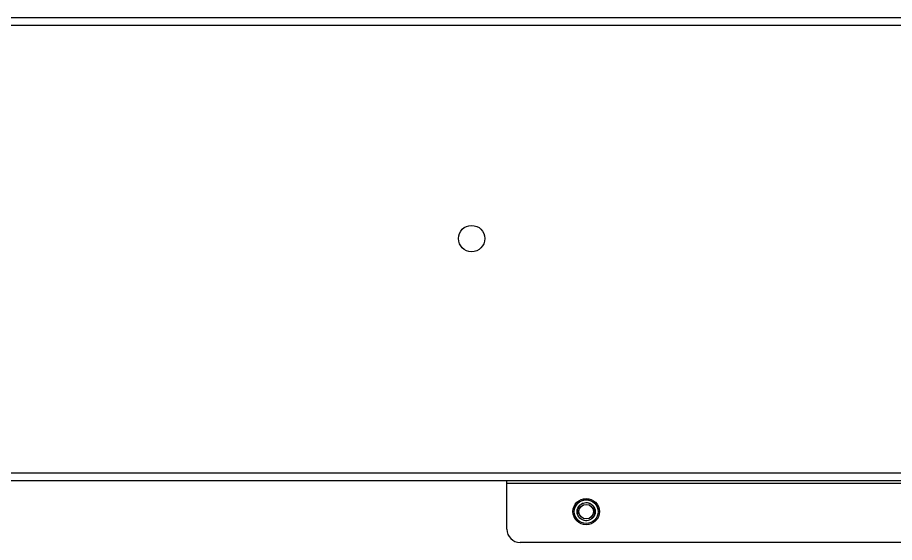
# Model space of a CAD drawing. Header units: millimetres. Extents: x 10297564 to 11610295, y -9287743 to -8409454.
# Drawn here: x 10523847 to 10527840, y -9101919 to -9099527 of the extents above; entities that cross this region are included whole.
import ezdxf

# ---------------------------------------------------------------- set-up
doc = ezdxf.new("R2010")
doc.units = ezdxf.units.MM
doc.header["$LTSCALE"] = 100
doc.layers.add('-0', color=7, linetype='Continuous')

# ---------------------------------------------------------------- blocks, each defined once
blk = doc.blocks.new('인버터 외형도')
at = {"layer": '-0', "linetype": 'Continuous'}
for p, q in [((115864.7, 36497.9), (127016, 36497.9)), ((115864.7, 36472.4), (127016, 36472.4)), ((127016, 34940.4), (115864.7, 34940.4)), ((127016, 34914.8), (115864.7, 34914.8)), ((117700.6, 34749.2), (117700.6, 34914.8)), ((117700.6, 34907.3), (125180, 34907.3)), ((125134.9, 34704.1), (117745.8, 34704.1))]:
    blk.add_line(p, q, dxfattribs=at)
for centre, radius in [((117580.3, 35742.5), 45.1), ((117971.5, 34809.4), 45.1), ((117971.5, 34809.4), 40.7), ((117971.5, 34809.4), 40.5), ((117971.5, 34809.4), 30.9), ((117971.5, 34809.4), 24.8)]:
    blk.add_circle(centre, radius, dxfattribs=at)
for centre, radius, start, end in [((117971.5, 34809.4), 30.1, 255, 195), ((117745.8, 34749.2), 45.1, 180, 270)]:
    blk.add_arc(centre, radius, start, end, dxfattribs=at)

msp = doc.modelspace()

# ---------------------------------------------------------------- block references
at = {"xscale": 1.333333333333333, "yscale": 1.333333333333333, "zscale": 1.333333333333333}
msp.add_blockref('인버터 외형도', (10369140.6, -9148191), dxfattribs=at)

doc.saveas('drawing.dxf')
